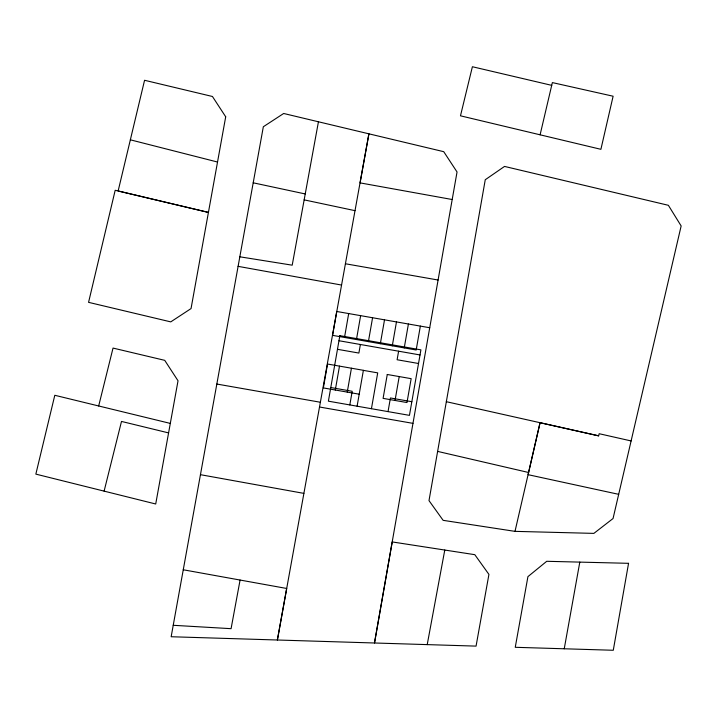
<?xml version="1.0" encoding="UTF-8"?>
<svg xmlns="http://www.w3.org/2000/svg" width="717" height="717" viewBox="0 0 717 717"><rect width="100%" height="100%" fill="white"/><g stroke="black" fill="none" stroke-linecap="round" stroke-linejoin="round"><path stroke-width="1.08" d="M335.305 390.012L339.491 366.118M344.51 337.456L348.686 313.562M347.252 392.1L351.438 368.206M356.448 339.544L360.633 315.65M349.815 404.926L352.199 391.285L330.788 387.538M360.391 344.492L358.885 353.06L337.474 349.313M357.102 406.198L363.385 370.304L327.544 364.03L323.367 387.924L359.199 394.189M368.395 341.633L372.58 317.739M380.342 343.721L384.518 319.836M371.433 408.708L377.707 372.876L363.367 370.366M392.289 345.809L396.465 321.924M388.04 411.612L390.424 397.971L411.845 401.717M398.607 351.196L397.11 359.746L418.531 363.501M395.031 400.462L399.217 376.568M404.236 347.906L408.412 324.012M420.359 326.101L416.174 349.995L332.563 335.359L336.739 311.474L429.743 327.741M452.194 199.523L457.043 171.981L443.733 151.681L283.672 113.483L263.336 126.748L171.157 636.741L476.061 646.116L488.931 574.398L474.806 554.68L392.217 541.927L374.489 642.988L452.194 199.523L360.059 182.88L368.914 133.801L277.38 640.021L286.683 588.469L183.256 569.773M437.621 451.396L428.999 500.618L443.133 520.336L515.003 531.36L593.873 533.385L613.053 518.525L681.15 225.945L668.378 205.304L504.535 166.425L485.257 179.734L437.621 451.396L528.581 472.494M564.243 648.777L579.802 562.119M168.585 432.907L178.031 380.781L164.722 360.337L113.035 348.077L98.677 405.974L54.797 395.282L35.85 474.116L155.714 503.997L168.585 432.907L121.496 421.435L104.117 491.109M318.438 121.791L292.204 265.182L239.837 256.803M240.078 580.053L231.08 628.675L173.218 625.296M427.215 644.628L444.782 550.02M631.13 440.946L599.17 433.713L598.641 435.846L540.062 422.698L528.097 474.681L618.672 494.327M515.003 531.36L540.062 422.698M551.714 85.35L552.359 82.589L613.116 96.221L600.9 149.315L460.475 115.813L472.395 66.735L551.714 85.35L540.098 134.814M345.424 263.766L438.096 280.024M338.971 340.736L420.028 354.951M319.531 407.014L412.974 423.362M216.83 384.043L320.382 402.255M238.071 266.348L341.552 285.052M200.437 474.681L303.865 493.377M304.151 199.864L355.014 210.664M253.2 182.808L305.227 193.948M446.332 401.69L598.641 435.846M98.677 405.974L170.296 423.406M130.351 139.815L217.529 162.033M339.858 335.673L328.395 401.179L409.452 415.358L420.915 349.86L339.858 335.673M387.27 374.48L383.093 398.374L406.978 402.551L411.164 378.666L387.27 374.48M628.558 563.32L613.277 650.265L515.254 647.299L527.927 576.638L546.73 561.294L628.558 563.32M225.703 116.79L191.045 308.579L170.754 321.879L88.567 302.341L115.186 190.292L208.423 212.411L118.144 190.973L144.565 80.277L212.447 96.49L225.703 116.79"/></g></svg>
